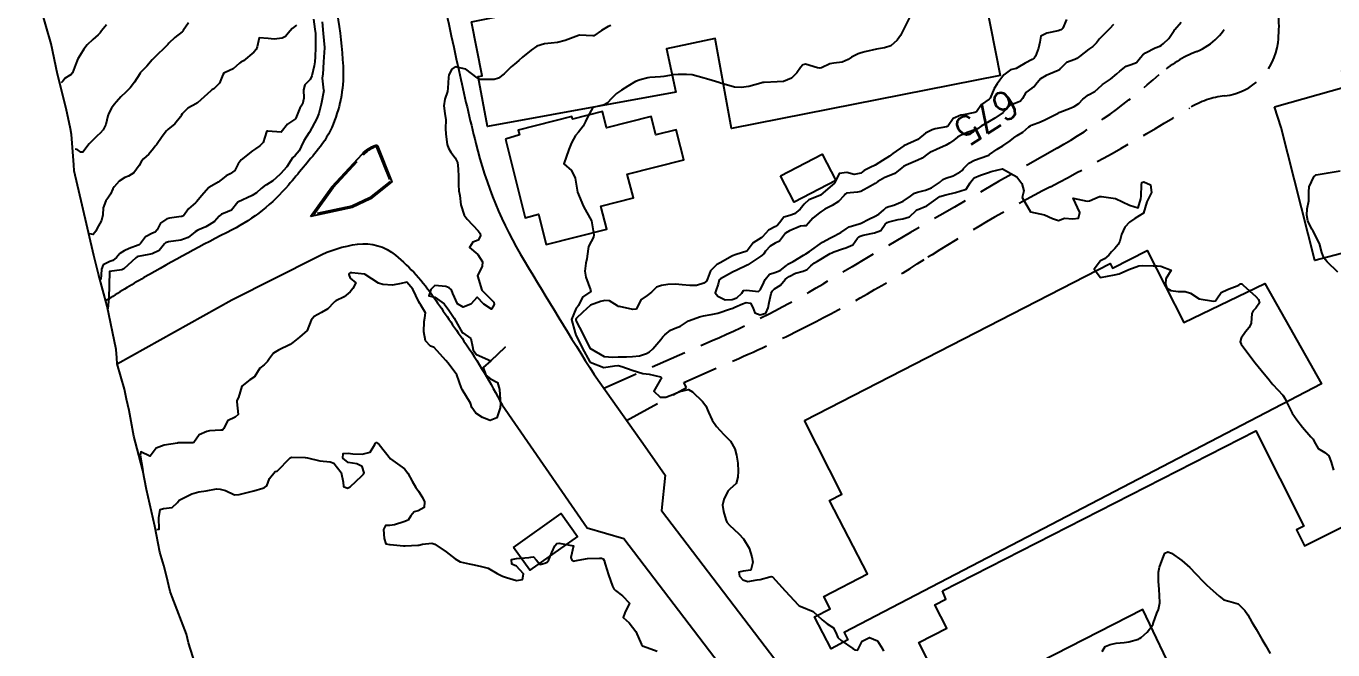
# Model space of a CAD drawing. Header units: metres. Extents: x 298520 to 308411, y 7433745 to 7450750.
# Drawn here: x 300396.5 to 300581.1, y 7444350.9 to 7444439.1 of the extents above; entities that cross this region are included whole.
import ezdxf
from ezdxf.enums import TextEntityAlignment as Align

# ---------------------------------------------------------------- set-up
doc = ezdxf.new("R2010")
doc.units = ezdxf.units.M
doc.header["$LTSCALE"] = 10
doc.linetypes.add('DASHED', pattern=[0.75, 0.5, -0.25])
for name, color, linetype in [('Area', 45, 'Continuous'), ('Canteiro', 45, 'DASHED'), ('Cotas', 45, 'Continuous'), ('Curvas de Nivel 1m', 11, 'Continuous'), ('Curvas de Nivel 5m', 15, 'Continuous'), ('Edificações', 30, 'Continuous'), ('Vias Primárias', 230, 'Continuous'), ('Vias Secundárias', 230, 'DASHED')]:
    doc.layers.add(name, color=color, linetype=linetype)
doc.styles.add('Style-STANDARD', font='STANDARD.shx')

msp = doc.modelspace()

# ---------------------------------------------------------------- linework, layer by layer
at = {"layer": 'Area'}
msp.add_polyline3d([(300422.84, 7444341.06, 683.14), (300419.39, 7444351.93, 686.78), (300419.15, 7444353.12, 684.71), (300417.1, 7444358.39, 685.01), (300416.83, 7444359.15, 686.3), (300416.31, 7444361.37, 678.3), (300415.92, 7444362.82, 682.46), (300415.37, 7444364.72, 688.9), (300414.63, 7444368.4, 686.78), (300413.47, 7444373.56, 685.91), (300412.96, 7444376.25, 686.52), (300412.38, 7444378.42, 686.64), (300411.67, 7444381.14, 684.89), (300411.33, 7444383.17, 678.26), (300411.03, 7444384.73, 678.43), (300410.63, 7444386.33, 682.27), (300410.37, 7444387.74, 684.61), (300409.34, 7444391.36, 684), (300409.29, 7444392.17, 683.47), (300409.19, 7444393.37, 678.64), (300407.9, 7444399.48, 678.62), (300406.67, 7444404, 678.86), (300406.03, 7444406.64, 680.45), (300404.4, 7444413.78, 681.03), (300403.27, 7444418.61, 681.76), (300403.2, 7444419.48, 681.68), (300402.86, 7444423.75, 681.99), (300402.74, 7444424.56, 682.15), (300402.11, 7444427.43, 682.49), (300400.9, 7444432.26, 682.97), (300400.01, 7444436.55, 683.23), (300396.47, 7444448.87, 684.41)], dxfattribs=at)
at = {"layer": 'Canteiro'}
msp.add_lwpolyline([(300437.1, 7444412.45), (300439.84, 7444416.24), (300444.09, 7444420.84, -0.121253), (300445.93, 7444422.05), (300447.91, 7444417.12), (300445.01, 7444414.82), (300442.5, 7444413.63)], format="xyb", close=True, dxfattribs=at)
at = {"layer": 'Curvas de Nivel 1m', "flags": 128}
for points, elevation in [([(300521.36, 7444440.38), (300520.69, 7444439.04), (300520, 7444437.72), (300519.55, 7444437.06), (300518.66, 7444436.3), (300517.74, 7444435.99), (300516.65, 7444435.81), (300514.99, 7444435.45), (300514.65, 7444435.36), (300514.46, 7444435.3), (300514.05, 7444435.13), (300513.12, 7444434.66), (300512.63, 7444434.35), (300511.79, 7444433.98), (300510.62, 7444433.84), (300510.05, 7444433.74), (300508.85, 7444433.19), (300508.61, 7444433.13), (300508.28, 7444433.19), (300506.62, 7444433.67), (300506.23, 7444433.6), (300505.9, 7444433.22), (300505.35, 7444432.48), (300504.6, 7444431.7), (300503.47, 7444431.25), (300502.59, 7444431.19), (300500.76, 7444431.11), (300500.59, 7444431.08), (300500.29, 7444430.99), (300498.59, 7444430.54), (300497.52, 7444430.39), (300496.58, 7444430.44), (300495.09, 7444430.85), (300494.59, 7444431.02), (300494.34, 7444431.1), (300493.4, 7444431.37), (300492.6, 7444431.61), (300492.27, 7444431.71), (300490.6, 7444432.16), (300489.78, 7444432.23), (300488.6, 7444432.23), (300487.88, 7444432.16), (300486.6, 7444431.97), (300486.13, 7444431.92), (300484.6, 7444431.82), (300484.3, 7444431.77), (300483.24, 7444431.49), (300482.59, 7444431.23), (300481.5, 7444430.59), (300480.58, 7444430.01), (300479.91, 7444429.53), (300479.22, 7444428.88), (300478.55, 7444428.18), (300478.16, 7444427.94), (300476.54, 7444427.57), (300475.82, 7444426.28), (300475.5, 7444425.58), (300475.18, 7444424.92), (300474.51, 7444424.09), (300474.12, 7444423.6), (300473.53, 7444422.56), (300473.14, 7444421.61), (300472.45, 7444419.62), (300473.51, 7444418.67), (300474.06, 7444417.6), (300474.4, 7444415.59), (300475.21, 7444413.58), (300476.35, 7444411.57), (300476.68, 7444409.57), (300476.66, 7444409.23), (300476.32, 7444408.61), (300475.95, 7444407.94), (300475.9, 7444407.57), (300475.71, 7444406.16), (300475.56, 7444405.58), (300475.43, 7444404.42), (300475.58, 7444403.58), (300476.24, 7444401.81), (300476.28, 7444401.57), (300476.25, 7444401.56), (300475.07, 7444400.74), (300474.51, 7444399.59), (300474.39, 7444399.41), (300474.21, 7444399.22), (300473.53, 7444397.6), (300474.05, 7444395.7), (300474.1, 7444395.59), (300474.12, 7444395.55), (300474.16, 7444395.46), (300475.02, 7444393.58), (300476.11, 7444391.63), (300476.17, 7444391.57), (300478.11, 7444390.83), (300479.62, 7444391.04), (300480.11, 7444391.12), (300480.66, 7444390.96), (300482.1, 7444390.45), (300483.59, 7444389.99), (300484.1, 7444389.91), (300484.51, 7444389.88), (300486.09, 7444389.5), (300486.16, 7444389.45), (300486.26, 7444389.28), (300486.09, 7444389.14), (300485.16, 7444387.46), (300486.06, 7444386.61), (300486.86, 7444386.65), (300488.07, 7444387.12), (300488.29, 7444387.21), (300488.84, 7444387.42), (300490.08, 7444387.7), (300490.64, 7444387.39), (300492.05, 7444386.03), (300492.53, 7444385.38), (300492.89, 7444384.51), (300493.41, 7444383.37), (300494.01, 7444382.48), (300495.06, 7444381.34), (300495.53, 7444380.88), (300495.98, 7444380.39), (300496.6, 7444379.32), (300496.85, 7444378.43), (300497.04, 7444377.32), (300497.1, 7444376.16), (300497.05, 7444375.32), (300496.79, 7444374.45), (300495.91, 7444373.63), (300495.6, 7444373.33), (300495.07, 7444372.15), (300494.85, 7444371.35), (300495.02, 7444370.49), (300495.35, 7444369.34), (300495.47, 7444368.95), (300495.84, 7444368.53), (300497.16, 7444367.32), (300497.82, 7444366.6), (300498.63, 7444365.3), (300499.01, 7444364.08), (300499.15, 7444363.3), (300498.89, 7444362.18), (300497.77, 7444362.06), (300497.2, 7444361.89), (300497.26, 7444361.32), (300497.76, 7444360.8), (300498.46, 7444360.59), (300499.76, 7444360.79), (300500.17, 7444360.87), (300501.55, 7444361.26), (300501.76, 7444361.3), (300501.93, 7444361.26), (300503.73, 7444359.24), (300505.6, 7444357.22), (300505.71, 7444357.13), (300505.86, 7444357.07), (300507.7, 7444356.33), (300508.96, 7444355.18), (300509.68, 7444354.6), (300510.54, 7444354.02), (300510.96, 7444353.15), (300511.19, 7444352.68), (300511.65, 7444352.22), (300513.29, 7444351.12), (300513.64, 7444350.92), (300513.89, 7444350.86), (300514.11, 7444351.12), (300514.6, 7444352.16), (300515.66, 7444352.64), (300516.75, 7444352.18), (300517.47, 7444351.07), (300517.64, 7444350.71)], 677), ([(300543.49, 7444439.98), (300542.97, 7444438.78), (300542.84, 7444438.62), (300542.68, 7444438.54), (300542.3, 7444438.41), (300540.68, 7444438.09), (300539.85, 7444437.64), (300539.71, 7444436.82), (300539.54, 7444435.93), (300539.12, 7444434.83), (300538.93, 7444434.54), (300538.64, 7444434.33), (300537.64, 7444433.82), (300536.62, 7444433.2), (300536.37, 7444433.1), (300535.59, 7444432.87), (300534.61, 7444432.17), (300534.06, 7444431.42), (300533.66, 7444430.89), (300533.24, 7444430.24), (300532.7, 7444428.9), (300532.65, 7444428.82), (300532.57, 7444428.73), (300531.49, 7444427.98), (300530.74, 7444426.93), (300530.54, 7444426.85), (300528.94, 7444426.55), (300528.54, 7444426.46), (300527.48, 7444426.01), (300526.76, 7444424.97), (300526.62, 7444424.87), (300526.52, 7444424.83), (300524.94, 7444424.57), (300524.51, 7444424.43), (300523.57, 7444423.94), (300522.49, 7444423.02), (300520.48, 7444422.17), (300518.94, 7444421.06), (300518.47, 7444420.71), (300517.48, 7444420.06), (300516.46, 7444419.41), (300515.74, 7444419.1), (300514.9, 7444418.66), (300514.44, 7444418.3), (300513.47, 7444418.1), (300512.44, 7444418.36), (300511.36, 7444418.23), (300510.85, 7444417.16), (300510.68, 7444416.89), (300510.42, 7444416.64), (300508.7, 7444415.19), (300508.4, 7444415.04), (300507.07, 7444414.53), (300506.39, 7444413.91), (300505.85, 7444413.22), (300505.05, 7444412.55), (300504.37, 7444412.31), (300503.52, 7444412.09), (300502.93, 7444411.25), (300502.66, 7444410.95), (300502.35, 7444410.75), (300501.36, 7444410.25), (300500.52, 7444409.28), (300500.42, 7444409.19), (300500.33, 7444409.14), (300499.19, 7444408.43), (300498.36, 7444407.31), (300498.3, 7444407.27), (300496.81, 7444406.81), (300496.3, 7444406.59), (300494.52, 7444405.59), (300494.28, 7444405.48), (300494.2, 7444405.44), (300494.09, 7444405.36), (300493.16, 7444404.49), (300492.77, 7444403.37), (300492.62, 7444403.01), (300492.25, 7444402.75), (300491.21, 7444402.43), (300490.25, 7444402.39), (300489.15, 7444402.52), (300488.25, 7444402.61), (300487.13, 7444402.56), (300486.25, 7444402.42), (300485.54, 7444402.16), (300484.86, 7444401.47), (300484.23, 7444401), (300483.34, 7444400.37), (300482.92, 7444399.49), (300482.65, 7444399.06), (300482.21, 7444399.01), (300480.3, 7444399.43), (300480.21, 7444399.44), (300480.14, 7444399.45), (300480.01, 7444399.52), (300478.9, 7444400.22), (300478.22, 7444400.29), (300477.62, 7444400.16), (300476.21, 7444399.61), (300476.19, 7444399.59), (300476.17, 7444399.57), (300475.15, 7444398.64), (300474.19, 7444397.73), (300474.13, 7444397.59), (300474.19, 7444397.39), (300475.14, 7444395.58), (300476.14, 7444393.57), (300478.13, 7444392.36), (300479.39, 7444392.27), (300480.12, 7444392.32), (300481.31, 7444392.32), (300482.13, 7444392.37), (300483.14, 7444392.48), (300484.13, 7444392.79), (300484.56, 7444393.05), (300485.02, 7444393.47), (300486.16, 7444394.78), (300486.46, 7444395.15), (300486.71, 7444395.44), (300487.53, 7444396.08), (300488.18, 7444396.36), (300488.93, 7444396.67), (300490.06, 7444397.4), (300490.19, 7444397.46), (300491.6, 7444397.98), (300492.2, 7444398.14), (300493.28, 7444398.29), (300494.2, 7444398.5), (300495.99, 7444399.11), (300496.21, 7444399.15), (300496.35, 7444399.19), (300496.6, 7444399.33), (300497.71, 7444399.83), (300498.22, 7444400), (300498.82, 7444399.9), (300499.15, 7444399.3), (300499.46, 7444398.54), (300500.2, 7444398.25), (300501, 7444398.48), (300501.32, 7444399.27), (300501.46, 7444400.03), (300501.73, 7444401.27), (300501.87, 7444401.63), (300502.24, 7444401.96), (300503.05, 7444402.45), (300503.72, 7444403.25), (300504.01, 7444403.5), (300504.27, 7444403.66), (300505.17, 7444404.13), (300506.28, 7444404.45), (300506.83, 7444404.66), (300507.33, 7444405.2), (300507.87, 7444405.61), (300508.29, 7444405.87), (300510.09, 7444406.95), (300510.3, 7444407.04), (300510.4, 7444407.06), (300510.62, 7444407.16), (300511.85, 7444407.6), (300512.31, 7444407.74), (300513.29, 7444408.16), (300513.95, 7444409.12), (300514.15, 7444409.3), (300514.34, 7444409.39), (300514.76, 7444409.53), (300516.34, 7444409.83), (300517.25, 7444410.18), (300517.87, 7444411.07), (300518.12, 7444411.31), (300518.36, 7444411.42), (300519.7, 7444411.72), (300520.36, 7444411.84), (300521.29, 7444412.11), (300522.22, 7444413.02), (300522.38, 7444413.12), (300523.73, 7444413.67), (300524.39, 7444414.16), (300525.56, 7444414.98), (300526.41, 7444415.23), (300527.79, 7444415.57), (300528.41, 7444415.74), (300529.32, 7444416.04), (300529.87, 7444416.94), (300530.09, 7444417.27), (300530.43, 7444417.64), (300531.35, 7444418.01), (300532.44, 7444418.37), (300532.84, 7444418.51), (300534.45, 7444418.88), (300536.44, 7444417.75), (300537.19, 7444416.84), (300537.46, 7444415.79), (300537.2, 7444414.84), (300538.37, 7444412.83), (300540.37, 7444412.41), (300541.48, 7444411.9), (300542.36, 7444411.59), (300543.19, 7444411.94), (300544.36, 7444411.81), (300545.19, 7444411.92), (300545.35, 7444412.75), (300544.4, 7444414.76), (300546.4, 7444414.34), (300546.75, 7444414.37), (300547.47, 7444414.72), (300548.13, 7444414.99), (300548.41, 7444415.01), (300550.4, 7444414.69), (300552.39, 7444413.76), (300553.63, 7444413.4), (300553.98, 7444414.64), (300554.03, 7444415.03), (300554.09, 7444416.64), (300554.12, 7444416.95), (300554.43, 7444417.04), (300555.33, 7444416.63), (300555.47, 7444415.57), (300555.01, 7444414.63), (300554.82, 7444414.22), (300554.37, 7444412.64), (300553.15, 7444411.87), (300552.36, 7444411.37), (300551.73, 7444410.67), (300551.26, 7444409.6), (300551.03, 7444408.68), (300550.79, 7444408.22), (300550.32, 7444407.66), (300549.82, 7444407.18), (300549.44, 7444406.7), (300548.83, 7444406.17), (300548.29, 7444405.9), (300547.4, 7444404.72), (300548.27, 7444403.56), (300549.26, 7444403.71), (300550.27, 7444403.94), (300550.9, 7444404.05), (300552.28, 7444404.66), (300553.72, 7444405.21), (300554.29, 7444405.25), (300555.71, 7444405.21), (300556.29, 7444405.21), (300556.83, 7444405.15), (300558.28, 7444404.59), (300557.51, 7444403.36), (300557.48, 7444402.6), (300557.68, 7444402.04), (300558.24, 7444401.7), (300559.27, 7444401.56), (300560.24, 7444401.54), (300561.01, 7444401.33), (300562.23, 7444400.54), (300564.23, 7444400.19), (300564.52, 7444400.22), (300564.71, 7444400.52), (300565.34, 7444401.41), (300566.25, 7444401.83), (300567.82, 7444402.48), (300568.09, 7444402.63), (300568.26, 7444402.63), (300568.45, 7444402.47), (300570.24, 7444400.86), (300570.61, 7444400.45), (300570.73, 7444399.95), (300570.22, 7444399.19), (300569.86, 7444398.81), (300569.69, 7444398.46), (300569.57, 7444397.08), (300569.3, 7444396.46), (300568.78, 7444395.86), (300568.17, 7444394.95), (300568.04, 7444394.47), (300568.16, 7444394.14), (300569.39, 7444392.46), (300570.12, 7444391.48), (300570.97, 7444390.44), (300572.1, 7444389.08), (300572.39, 7444388.72), (300572.66, 7444388.42), (300574.07, 7444386.89), (300574.39, 7444386.4), (300574.68, 7444385.77), (300575.39, 7444384.39), (300576.03, 7444383.42), (300576.82, 7444382.37), (300578, 7444381.02), (300578.33, 7444380.69), (300578.49, 7444380.35), (300579.03, 7444379.39), (300579.98, 7444378.81), (300580.56, 7444378.32), (300580.86, 7444377.43), (300581.21, 7444376.32)], 676), ([(300407.83, 7444439.24), (300407.14, 7444438.4), (300406.94, 7444438.13), (300406.66, 7444437.84), (300405.88, 7444437.18), (300405.08, 7444436.42), (300404.64, 7444435.83), (300404.1, 7444434.97), (300403.78, 7444434.44), (300403.46, 7444433.6), (300403.04, 7444432.45), (300402.82, 7444432.22), (300402.6, 7444432.11), (300401.96, 7444431.72), (300401.64, 7444431.3), (300401.43, 7444431.04)], 683), ([(300419.41, 7444439.53), (300418.67, 7444438.44), (300418.6, 7444438.34), (300418.51, 7444438.26), (300417.49, 7444437.44), (300416.65, 7444436.64), (300416.47, 7444436.46), (300416.29, 7444436.29), (300414.63, 7444434.67), (300414.45, 7444434.49), (300414.28, 7444434.31), (300413.5, 7444433.43), (300412.6, 7444432.45), (300412.52, 7444432.33), (300411.78, 7444431.14), (300411.15, 7444430.35), (300410.57, 7444429.75), (300409.87, 7444429.06), (300409.24, 7444428.37), (300408.91, 7444428.01), (300408.54, 7444427.48), (300408.15, 7444426.76), (300408.01, 7444426.39), (300407.74, 7444425.16), (300407.33, 7444424.39), (300406.93, 7444423.96), (300406.49, 7444423.55), (300405.36, 7444422.42), (300404.47, 7444421.26), (300404.19, 7444421.24), (300403.67, 7444421.62), (300403.41, 7444421.69)], 682), ([(300434.68, 7444439.22), (300434.05, 7444438.71), (300433.5, 7444438.08), (300433.14, 7444437.61), (300432.66, 7444437.36), (300431.53, 7444437.24), (300430.66, 7444437.3), (300429.39, 7444437.4), (300429.12, 7444436.14), (300428.99, 7444435.78), (300428.64, 7444435.38), (300427.17, 7444434.16), (300426.82, 7444433.97), (300426.62, 7444433.82), (300425.73, 7444433.05), (300424.6, 7444432.53), (300424.38, 7444432.4), (300424.26, 7444432.19), (300423.78, 7444431), (300423.01, 7444430.21), (300422.73, 7444430.05), (300422.57, 7444429.93), (300420.66, 7444428.24), (300420.6, 7444428.19), (300420.55, 7444428.15), (300419.33, 7444427.46), (300418.53, 7444426.69), (300418.37, 7444426.42), (300418.28, 7444426.26), (300417.5, 7444425.28), (300416.5, 7444424.48), (300416.28, 7444424.28), (300415.67, 7444423.47), (300414.87, 7444422.3), (300414.71, 7444422.08), (300414.47, 7444421.77), (300413.82, 7444420.96), (300413.07, 7444420.32), (300412.78, 7444420), (300412.44, 7444419.38), (300411.67, 7444418.34), (300410.91, 7444417.87), (300410.42, 7444417.67), (300409.62, 7444417.17), (300408.92, 7444416.37), (300408.73, 7444416.05), (300408.39, 7444415.32), (300408.03, 7444414.74), (300407.74, 7444414.39), (300407.37, 7444413.4), (300407.32, 7444412.39), (300407.13, 7444411.61), (300406.47, 7444410.4), (300406.33, 7444410.11), (300405.93, 7444409.6), (300405.49, 7444409.73)], 681), ([(300438.32, 7444439.66), (300438.42, 7444438.02), (300438.62, 7444436.04), (300438.62, 7444436.02), (300438.62, 7444436), (300438.48, 7444434.02), (300438.38, 7444432.23), (300438.35, 7444432.02), (300438.28, 7444431.72), (300438.51, 7444430.02), (300438.52, 7444429.96), (300438.18, 7444428.03), (300437.83, 7444426.73), (300437.54, 7444426.03), (300436.5, 7444424.09), (300436.49, 7444424.07), (300436.47, 7444424.05), (300435.7, 7444422.85), (300435.34, 7444422.06), (300435.07, 7444421.46), (300434.46, 7444420.78), (300434.1, 7444420.43), (300433.88, 7444420.08), (300433.32, 7444419.2), (300432.43, 7444418.2), (300432.33, 7444418.09), (300431.33, 7444417.19), (300430.41, 7444416.64), (300430.08, 7444416.45), (300429.68, 7444416.13), (300429.01, 7444415.52), (300428.39, 7444415.11), (300426.38, 7444414.17), (300425.49, 7444413.06), (300424.37, 7444412.57), (300424.08, 7444412.48), (300423.75, 7444412.2), (300423.09, 7444411.46), (300422.34, 7444410.96), (300421.85, 7444410.71), (300420.74, 7444410.23), (300420.33, 7444409.98), (300419.37, 7444409.2), (300418.32, 7444408.82), (300416.6, 7444408.57), (300416.32, 7444408.5), (300416.18, 7444408.43), (300416.04, 7444408.29), (300415.26, 7444407.34), (300414.29, 7444406.9), (300413.82, 7444406.78), (300412.29, 7444406.51), (300412.15, 7444406.46), (300411.98, 7444406.33), (300410.27, 7444404.77), (300409.99, 7444404.64), (300408.26, 7444404.41), (300408.19, 7444402.48), (300408.13, 7444400.63), (300408.01, 7444399.13)], 679), ([(300479.08, 7444439.14), (300478.69, 7444439.02), (300477.76, 7444438.47), (300476.67, 7444437.71), (300476.55, 7444437.68), (300474.67, 7444437.78), (300474.51, 7444437.75), (300474.14, 7444437.6), (300472.66, 7444437.02), (300471.55, 7444436.74), (300470.65, 7444436.64), (300469.73, 7444436.57), (300468.65, 7444436.24), (300467.81, 7444435.67), (300466.63, 7444434.69), (300466.09, 7444434.23), (300465.46, 7444433.7), (300465.01, 7444433.31), (300464.61, 7444432.92), (300464, 7444432.32), (300463.21, 7444431.73), (300462.59, 7444431.53), (300460.84, 7444431.5), (300460.59, 7444431.52), (300460.19, 7444431.76), (300458.61, 7444432.98), (300457.11, 7444433.31), (300456.61, 7444432.97), (300456.22, 7444432.2), (300456.14, 7444431.81), (300456.08, 7444430.32), (300455.99, 7444429.82), (300455.62, 7444428.76), (300455.49, 7444427.82), (300455.65, 7444426.7), (300455.78, 7444425.82), (300455.73, 7444424.59), (300455.76, 7444423.82), (300455.98, 7444422.32), (300456.13, 7444421.81), (300456.47, 7444421.25), (300457.11, 7444420.45), (300457.4, 7444419.8), (300457.53, 7444418.88), (300457.57, 7444417.79), (300457.57, 7444416.64), (300457.63, 7444415.79), (300457.73, 7444415.13), (300457.89, 7444413.79), (300458.36, 7444412.34), (300458.77, 7444411.78), (300460.34, 7444410.15), (300460.61, 7444409.76), (300460.65, 7444409.43), (300460.32, 7444408.83), (300459.57, 7444408.52), (300459.14, 7444407.77), (300460.3, 7444406.81), (300460.94, 7444405.75), (300460.91, 7444405.12), (300460.26, 7444403.76), (300460.84, 7444401.75), (300462.22, 7444400.38), (300462.54, 7444400.06), (300462.61, 7444399.73), (300462.21, 7444399.07), (300461.15, 7444399.75), (300460.22, 7444400.76), (300459.32, 7444399.77), (300458.21, 7444399.34), (300457.43, 7444399.8), (300456.76, 7444401.27), (300456.57, 7444401.81), (300456.24, 7444402.08), (300455.77, 7444402.29), (300454.24, 7444402.4), (300453.64, 7444401.84), (300453.35, 7444400.97), (300454.22, 7444400.74), (300455.56, 7444399.82), (300456.2, 7444398.94), (300456.94, 7444397.8), (300457.88, 7444396.08), (300458.07, 7444395.79), (300458.16, 7444395.71), (300459.31, 7444394.93), (300459.55, 7444393.77), (300459.66, 7444393.29), (300460.13, 7444392.65), (300462.12, 7444391.74), (300464.14, 7444393.71), (300462.12, 7444391.74), (300461.03, 7444390.83), (300461.44, 7444389.75), (300462.09, 7444389.23), (300463.08, 7444388.72), (300463.38, 7444387.72), (300463.47, 7444386.3), (300463.48, 7444385.72), (300463.44, 7444385.12), (300462.98, 7444383.73), (300462.02, 7444383.35), (300460.96, 7444383.75), (300460.03, 7444384.35), (300459.44, 7444385.17), (300459.26, 7444385.77), (300458.07, 7444387.71), (300458.02, 7444387.79), (300457.97, 7444387.9), (300457.32, 7444389.8), (300456.12, 7444391.43), (300455.77, 7444391.81), (300454.14, 7444393.63), (300454.02, 7444393.71), (300453.59, 7444393.84), (300452.89, 7444394.59), (300452.66, 7444395.85), (300452.71, 7444397.33), (300452.82, 7444397.85), (300452.91, 7444398.56), (300452.21, 7444399.72), (300452.11, 7444399.86), (300451.98, 7444400.1), (300451.13, 7444401.87), (300450.25, 7444402.9), (300449.47, 7444402.67), (300448.25, 7444402.46), (300446.88, 7444402.55), (300446.25, 7444402.74), (300444.36, 7444403.95), (300444.26, 7444404), (300442.47, 7444404.18), (300442.26, 7444404.19), (300442.12, 7444404.12), (300442.08, 7444403.98), (300442.26, 7444403.43), (300443.07, 7444402.79), (300442.61, 7444401.97), (300442.45, 7444401.77), (300442.24, 7444401.52), (300441.39, 7444400.82), (300440.22, 7444400.23), (300440.08, 7444400.14), (300439.97, 7444400), (300439.12, 7444399.1), (300438.2, 7444398.6), (300437.19, 7444398.04), (300436.74, 7444397.49), (300436.16, 7444396.05), (300435.09, 7444395.13), (300434.15, 7444394.34), (300433.76, 7444394.08), (300432.13, 7444393.27), (300431.4, 7444392.84), (300430.84, 7444392.11), (300430.58, 7444391.65), (300430.11, 7444391.22), (300429.51, 7444390.72), (300429.1, 7444390.13), (300428.73, 7444389.49), (300428.08, 7444389.08), (300426.96, 7444388.16), (300426.48, 7444386.58), (300426.26, 7444386.17), (300426.25, 7444385.97), (300426.45, 7444384.16), (300426.02, 7444383.8), (300424.9, 7444383.29), (300424.38, 7444382.19), (300424.21, 7444381.98), (300424, 7444381.95), (300422.36, 7444381.86), (300422, 7444381.78), (300420.91, 7444381.31), (300420.18, 7444380.24), (300420.04, 7444380.17), (300419.97, 7444380.17), (300418.05, 7444380.18), (300417.97, 7444380.17), (300417.85, 7444380.14), (300415.97, 7444379.83), (300414.86, 7444379.4), (300414.01, 7444378.31), (300413.98, 7444378.28), (300413.95, 7444378.28), (300412.67, 7444378.9), (300412.59, 7444378.42), (300412.94, 7444376.26)], 678), ([(300581.82, 7444404.31), (300580.3, 7444405.74), (300579.85, 7444406.33), (300579.57, 7444407.08), (300579.25, 7444408.34), (300578.35, 7444410.08), (300578.24, 7444410.24), (300578.17, 7444410.35), (300577.57, 7444411.56), (300577.43, 7444412.36), (300577.5, 7444413.25), (300577.71, 7444414.36), (300577.73, 7444415.67), (300577.75, 7444416.36), (300578.44, 7444417.79), (300578.75, 7444418.04), (300580.44, 7444418.33), (300582.16, 7444418.6)], 676), ([(300414.92, 7444367.94), (300415.28, 7444367.96), (300415.22, 7444369.56), (300415.42, 7444370.74), (300415.86, 7444370.9), (300417.09, 7444371.05), (300417.87, 7444371.73), (300418.08, 7444372.05), (300418.47, 7444372.25), (300419.41, 7444372.72), (300419.89, 7444372.98), (300420.88, 7444373.24), (300421.89, 7444373.41), (300423.35, 7444373.65), (300423.9, 7444373.63), (300424.66, 7444373.42), (300425.89, 7444372.82), (300426.58, 7444372.85), (300427.89, 7444373.19), (300428.64, 7444373.39), (300429.9, 7444373.78), (300430.15, 7444373.86), (300430.48, 7444374.11), (300430.88, 7444375.15), (300431.64, 7444376.1), (300431.88, 7444376.15), (300431.93, 7444376.17), (300433.77, 7444378.07), (300433.95, 7444378.13), (300435.91, 7444378.09), (300435.95, 7444378.09), (300436.23, 7444378.05), (300437.95, 7444377.63), (300439.44, 7444377.5), (300439.95, 7444377.3), (300440.98, 7444375.99), (300441.28, 7444374.62), (300441.3, 7444373.99), (300441.9, 7444373.78), (300442.26, 7444373.97), (300443.92, 7444375.52), (300444.14, 7444375.73), (300444.25, 7444375.95), (300443.94, 7444376.83), (300443.2, 7444377.22), (300441.95, 7444377.41), (300441.22, 7444377.99), (300441.27, 7444378.67), (300441.96, 7444378.71), (300442.63, 7444378.64), (300443.96, 7444378.57), (300445.06, 7444378.84), (300445.72, 7444379.93), (300445.81, 7444380.1), (300445.98, 7444380.23), (300446.37, 7444379.93), (300447.95, 7444377.91), (300449.93, 7444376.5), (300450.41, 7444375.88), (300451.01, 7444374.77), (300451.53, 7444373.86), (300451.9, 7444373.33), (300452.49, 7444372.45), (300452.74, 7444371.85), (300452.69, 7444371.02), (300451.86, 7444370.57), (300451.29, 7444370.44), (300450.85, 7444369.87), (300450.46, 7444369.26), (300449.84, 7444368.99), (300448.53, 7444368.59), (300447.84, 7444368.5), (300447.27, 7444368.48), (300446.97, 7444367.92), (300447.07, 7444366.67), (300447.29, 7444365.92), (300447.81, 7444365.82), (300447.91, 7444365.81), (300449.81, 7444365.64), (300450.05, 7444365.63), (300451.81, 7444365.72), (300451.94, 7444365.73), (300452.49, 7444365.85), (300453.81, 7444366), (300454.2, 7444365.83), (300455.8, 7444364.75), (300457.08, 7444363.8), (300457.78, 7444363.38), (300459.07, 7444363.07), (300459.77, 7444362.91), (300460.81, 7444362.71), (300461.77, 7444362.44), (300463.04, 7444361.73), (300463.76, 7444361.35), (300464.35, 7444361.12), (300465.75, 7444360.71), (300466.59, 7444360.84), (300466.74, 7444361.68), (300465.77, 7444362.73), (300465.09, 7444363.02), (300465.03, 7444363.7), (300465.78, 7444363.84), (300467.5, 7444363.96), (300467.79, 7444364.02), (300468.17, 7444364.05), (300468.52, 7444363.66), (300469.11, 7444362.98), (300469.78, 7444363.15), (300470.09, 7444363.33), (300470.33, 7444363.63), (300470.74, 7444364.68), (300471.18, 7444365.63), (300471.48, 7444365.95), (300471.81, 7444366.01), (300473.8, 7444365.6), (300473.43, 7444363.96), (300473.56, 7444363.6), (300473.78, 7444363.43), (300474.47, 7444363.59), (300475.79, 7444363.82), (300477.47, 7444363.87), (300477.79, 7444363.87), (300478.03, 7444363.79), (300478.15, 7444363.55), (300478.29, 7444363.03), (300478.75, 7444361.54), (300479.33, 7444359.94), (300479.53, 7444359.53), (300479.73, 7444359.31), (300480.75, 7444358.54), (300481.71, 7444357.5), (300481.06, 7444356.14), (300480.82, 7444355.51), (300481.26, 7444355.09), (300481.68, 7444354.75), (300482.62, 7444353.49), (300483.43, 7444351.69), (300483.58, 7444351.48), (300483.64, 7444351.44), (300483.7, 7444351.42), (300485.63, 7444350.75)], 678), ([(300548.52, 7444350.7), (300548.96, 7444351.38), (300549.65, 7444351.68), (300550.48, 7444351.85), (300551.65, 7444351.95), (300552.29, 7444352.03), (300553.66, 7444352.45), (300553.8, 7444352.5), (300554.04, 7444352.64), (300554.87, 7444353.43), (300555.68, 7444354.46), (300555.74, 7444354.56), (300555.75, 7444354.62), (300556.23, 7444356.09), (300556.48, 7444356.61), (300556.66, 7444357.54), (300556.61, 7444358.61), (300556.56, 7444359.43), (300556.5, 7444360.61), (300556.47, 7444361.91), (300556.61, 7444362.61), (300557.09, 7444363.89), (300557.38, 7444364.6), (300557.8, 7444364.79), (300558.31, 7444364.58), (300559.79, 7444363.54), (300560.89, 7444362.56), (300561.77, 7444361.66), (300562.86, 7444360.53), (300563.3, 7444360.08), (300563.74, 7444359.66), (300565.07, 7444358.51), (300565.73, 7444358), (300566.42, 7444357.79), (300567.72, 7444357.42), (300568.7, 7444356.47), (300569.1, 7444355.86), (300569.69, 7444354.85), (300569.92, 7444354.45), (300570.28, 7444353.84), (300571.1, 7444352.44), (300571.65, 7444351.5), (300572.27, 7444350.42)], 677)]:
    msp.add_lwpolyline(points, dxfattribs=dict(at, elevation=elevation))
at = {"layer": 'Curvas de Nivel 5m', "flags": 128}
for points, elevation in [([(300437.07, 7444440.04), (300437.27, 7444438.64), (300437.34, 7444438.04), (300437.38, 7444437.32), (300437.38, 7444436.04), (300437.3, 7444434.71), (300437.26, 7444434.04), (300437.19, 7444433.46), (300436.84, 7444432.05), (300436.59, 7444431.54), (300435.87, 7444430.76), (300435.65, 7444430.06), (300435.73, 7444428.89), (300435.52, 7444428.06), (300435.16, 7444427.45), (300434.6, 7444426.07), (300434.57, 7444426.02), (300434.52, 7444425.96), (300433.4, 7444425.2), (300432.5, 7444424.09), (300430.61, 7444424.23), (300430.5, 7444424.2), (300430.45, 7444424.17), (300430.42, 7444424.12), (300429.96, 7444422.64), (300429.51, 7444422.13), (300428.87, 7444421.74), (300428.47, 7444421.46), (300426.84, 7444420.16), (300426.45, 7444419.61), (300425.96, 7444418.65), (300425.31, 7444418.18), (300424.71, 7444417.9), (300424.43, 7444417.69), (300423.61, 7444417), (300422.4, 7444416.33), (300422.33, 7444416.28), (300422.25, 7444416.21), (300421.31, 7444415.15), (300420.52, 7444414.24), (300420.38, 7444414.11), (300419.39, 7444413.24), (300418.69, 7444412.26), (300418.46, 7444412.16), (300418.36, 7444412.14), (300416.71, 7444411.93), (300416.36, 7444411.85), (300415.44, 7444411.2), (300415, 7444410.3), (300414.68, 7444409.96), (300414.33, 7444409.79), (300413.34, 7444409.3), (300412.62, 7444408.33), (300412.46, 7444408.18), (300412.31, 7444408.12), (300411.01, 7444407.65), (300410.3, 7444407.3), (300409.72, 7444406.93), (300409.25, 7444406.37), (300408.72, 7444405.94), (300408.28, 7444405.79), (300407.33, 7444405.34), (300407.11, 7444404.72), (300407.08, 7444403.91), (300407.03, 7444403.26)], 680), ([(300550.11, 7444439.28), (300549.56, 7444438.7), (300549.14, 7444438.25), (300548.67, 7444437.78), (300548.13, 7444437.25), (300547.71, 7444436.72), (300547.18, 7444436.21), (300546.65, 7444435.8), (300545.3, 7444434.75), (300544.92, 7444434.48), (300544.64, 7444434.36), (300543.47, 7444433.93), (300542.62, 7444433.08), (300542.49, 7444432.91), (300542.3, 7444432.78), (300540.61, 7444432.07), (300539.8, 7444431.62), (300539.16, 7444430.82), (300538.9, 7444430.51), (300538.59, 7444430.3), (300537.74, 7444429.68), (300537.26, 7444428.84), (300536.97, 7444428.44), (300536.56, 7444428.29), (300535.53, 7444427.9), (300534.54, 7444426.92), (300534.53, 7444426.9), (300534.51, 7444426.88), (300533.36, 7444426.07), (300532.53, 7444425.58), (300531.42, 7444424.92), (300530.88, 7444424.56), (300530.52, 7444424.41), (300529.43, 7444424.02), (300528.5, 7444423.59), (300528.09, 7444423.36), (300527.54, 7444422.96), (300526.94, 7444422.52), (300526.49, 7444422.26), (300525.11, 7444421.62), (300524.48, 7444421.37), (300524.22, 7444421.25), (300523.9, 7444421.01), (300523.07, 7444420.41), (300522.46, 7444420.1), (300520.82, 7444419.4), (300520.45, 7444419.22), (300520.22, 7444419.04), (300519.24, 7444418.26), (300518.44, 7444417.91), (300517.83, 7444417.68), (300516.84, 7444417.09), (300516.59, 7444416.92), (300516.42, 7444416.82), (300515.76, 7444416.45), (300514.41, 7444415.71), (300513.94, 7444415.59), (300512.41, 7444415.45), (300512.21, 7444415.34), (300512.05, 7444415.14), (300511.28, 7444414.27), (300510.39, 7444413.73), (300509.33, 7444413.18), (300508.75, 7444412.81), (300508.37, 7444412.53), (300507.63, 7444411.93), (300507.01, 7444411.2), (300506.7, 7444410.86), (300506.35, 7444410.84), (300505.91, 7444410.78), (300504.34, 7444410.14), (300503.79, 7444409.79), (300503.36, 7444409.25), (300502.92, 7444408.66), (300502.32, 7444408.37), (300501.59, 7444407.99), (300500.93, 7444407.27), (300500.69, 7444406.89), (300500.3, 7444406.55), (300498.43, 7444405.31), (300498.28, 7444405.23), (300496.98, 7444404.62), (300496.27, 7444404.28), (300494.58, 7444403.36), (300494.42, 7444403.19), (300494.25, 7444402.58), (300493.93, 7444401.67), (300493.84, 7444401.36), (300494.23, 7444400.9), (300495.26, 7444400.38), (300496.22, 7444400.42), (300496.88, 7444400.67), (300497.61, 7444401.32), (300497.86, 7444401.69), (300498.24, 7444401.73), (300499.94, 7444401.58), (300500.24, 7444401.83), (300500.69, 7444402.84), (300500.89, 7444403.27), (300501.51, 7444404.03), (300502.27, 7444404.25), (300503, 7444404.53), (300503.92, 7444405.24), (300504.11, 7444405.42), (300504.29, 7444405.51), (300504.85, 7444405.79), (300506.3, 7444406.68), (300506.63, 7444406.88), (300507.16, 7444407.2), (300507.83, 7444407.67), (300508.32, 7444408.06), (300508.98, 7444408.53), (300510.14, 7444409.16), (300510.33, 7444409.25), (300511.58, 7444409.91), (300512.35, 7444410.44), (300512.79, 7444410.69), (300514.16, 7444411.12), (300514.31, 7444411.17), (300514.35, 7444411.19), (300515.62, 7444411.84), (300516.37, 7444412.15), (300516.98, 7444412.47), (300517.65, 7444413.08), (300518.02, 7444413.44), (300518.39, 7444413.58), (300519.09, 7444413.76), (300520.4, 7444414.31), (300521.43, 7444415.03), (300521.98, 7444415.45), (300522.41, 7444415.58), (300523.55, 7444415.87), (300524.42, 7444416.23), (300525.55, 7444416.98), (300526.02, 7444417.39), (300526.43, 7444417.56), (300527.46, 7444417.93), (300528.45, 7444418.46), (300528.72, 7444418.67), (300528.94, 7444418.95), (300529.69, 7444419.7), (300530.46, 7444420.13), (300532.37, 7444420.8), (300532.47, 7444420.82), (300532.53, 7444420.84), (300532.62, 7444420.9), (300533.7, 7444421.67), (300534.49, 7444422.15), (300535.52, 7444422.86), (300536.05, 7444423.3), (300536.5, 7444423.6), (300537.29, 7444424.07), (300538.17, 7444424.83), (300538.38, 7444424.98), (300538.53, 7444425.05), (300539.8, 7444425.55), (300540.53, 7444425.88), (300542.29, 7444426.78), (300542.45, 7444426.87), (300542.55, 7444426.92), (300543.9, 7444427.42), (300544.56, 7444427.7), (300545.2, 7444428.11), (300545.77, 7444428.74), (300546.58, 7444429.35), (300547.49, 7444429.82), (300548.48, 7444430.71), (300548.53, 7444430.77), (300548.59, 7444430.81), (300549.71, 7444431.59), (300550.61, 7444432.33), (300551, 7444432.68), (300551.91, 7444433.39), (300552.63, 7444433.64), (300553.36, 7444433.92), (300553.95, 7444434.65), (300554.26, 7444435.03), (300554.65, 7444435.29), (300556.03, 7444435.99), (300556.66, 7444436.23), (300556.9, 7444436.36), (300557.2, 7444436.6), (300557.95, 7444437.32), (300558.68, 7444438.45), (300558.73, 7444438.54), (300558.77, 7444438.59), (300559.67, 7444439.61)], 675)]:
    msp.add_lwpolyline(points, dxfattribs=dict(at, elevation=elevation))
at = {"layer": 'Edificações'}
for points in [[(300459.4, 7444439.65), (300484.59, 7444444.78), (300484.78, 7444443.85), (300514.67, 7444449.89), (300515.57, 7444450.79), (300529.96, 7444453.13), (300534.09, 7444432.1), (300496.15, 7444424.62), (300493.85, 7444437.34), (300486.94, 7444435.84), (300488.27, 7444429.73), (300461.65, 7444424.89), (300460.36, 7444431.96), (300460.9, 7444432.06)], [(300572.88, 7444427.66), (300583.04, 7444430.53), (300582.4, 7444432.79), (300592.13, 7444435.54), (300592.8, 7444433.19), (300595.55, 7444433.97), (300598.93, 7444421.97), (300596.42, 7444421.26), (300600.32, 7444406.52), (300602.16, 7444407), (300605.55, 7444394.78), (300603.54, 7444394.23), (300605.29, 7444387.9), (300603.98, 7444387.54), (300605.06, 7444383.66), (300597.19, 7444381.48), (300596.25, 7444384.88), (300589.74, 7444383.07), (300583.25, 7444407.19), (300578.55, 7444405.92), (300573.8, 7444424.72)], [(300464.2, 7444423.09), (300466.97, 7444411.99), (300468.88, 7444412.47), (300469.95, 7444408.19), (300478.53, 7444410.35), (300477.7, 7444413.64), (300482.27, 7444414.79), (300481.42, 7444418.15), (300489.41, 7444420.15), (300488.95, 7444421.99), (300488.34, 7444424.42), (300485.43, 7444423.69), (300484.78, 7444426.29), (300478.5, 7444424.71), (300477.93, 7444426.98), (300473.69, 7444425.9), (300473.59, 7444426.31), (300466.01, 7444424.35), (300466.17, 7444423.7)], [(300503.07, 7444417.89), (300508.97, 7444420.97), (300510.9, 7444417.27), (300505, 7444414.19)], [(300506.47, 7444383.33), (300549.67, 7444405.5), (300550, 7444404.85), (300554.87, 7444407.35), (300560.04, 7444397.19), (300571.52, 7444402.69), (300579.5, 7444388.5), (300512.06, 7444353.36), (300512.6, 7444352.31), (300510.23, 7444351.08), (300507.88, 7444355.58), (300510.09, 7444356.73), (300509.2, 7444358.45), (300515.37, 7444361.67), (300509.98, 7444372.02), (300511.75, 7444372.94)], [(300525.94, 7444359.24), (300570.25, 7444381.85), (300577, 7444368.42), (300575.96, 7444367.9), (300577.1, 7444365.64), (300586.14, 7444370.15), (300594.17, 7444352.77), (300569.33, 7444340.93), (300565.3, 7444349.4), (300559.11, 7444346.45), (300554.26, 7444356.63), (300527.27, 7444342.84), (300522.61, 7444351.95), (300526.58, 7444353.98), (300524.89, 7444357.28), (300526.42, 7444358.06)], [(300465.33, 7444365.39), (300472.06, 7444370.18), (300474.36, 7444366.94), (300467.63, 7444362.16)]]:
    msp.add_lwpolyline(points, close=True, dxfattribs=at)
at = {"layer": 'Vias Primárias'}
for points in [[(300438.26, 7444581.18, 0.005453), (300441.35, 7444547.21, -0.005063), (300442.87, 7444530.59, 0.009353), (300445.8, 7444501.49, 0.016264), (300452.3, 7444458.87, 0.008328), (300457.59, 7444432.84, 0.006151), (300460.01, 7444422.47, 0.074636), (300466.83, 7444405.93, 0.005943), (300476.73, 7444389.83), (300483.38, 7444380.44), (300484.91, 7444378.26), (300486.78, 7444375.61), (300486.23, 7444370.61), (300508.13, 7444341.88)], [(300425.59, 7444577.04), (300426.26, 7444566.7), (300428.46, 7444543.75), (300430.84, 7444520.85), (300435.27, 7444481.88), (300436.38, 7444473.85, -0.028759), (300436.68, 7444470.05, 0.013456), (300437.04, 7444462.83, 0.01644), (300437.87, 7444455.26, 0.01978), (300439.15, 7444448.27), (300440.43, 7444440.84, -0.029659), (300441.25, 7444433.43, -0.110411), (300439.86, 7444425.23, -0.073962), (300437.74, 7444421.66, -0.005099), (300433.52, 7444416.59, -0.098586), (300425.56, 7444410.28, 0.011783), (300413.11, 7444403.52, 0.013983), (300407.7, 7444400.22)]]:
    msp.add_lwpolyline(points, format="xyb", dxfattribs=at)
msp.add_lwpolyline([(300436.63, 7444412.14), (300439.68, 7444416.37), (300443.95, 7444420.98, -0.121685), (300445.87, 7444422.25, -0.409964), (300446.11, 7444422.13), (300448.15, 7444417.05), (300445.12, 7444414.65), (300442.56, 7444413.44)], format="xyb", close=True, dxfattribs=at)
at = {"layer": 'Vias Primárias', "elevation": 684}
msp.add_lwpolyline([(300409.34, 7444391.36), (300425.53, 7444400.38), (300437.58, 7444406.48, -0.08439), (300443.31, 7444408.25, -0.210052), (300448.67, 7444406.7, -0.068424), (300454.09, 7444400.73, 0.000398), (300458.33, 7444394.56, -0.032225), (300463.72, 7444385.53), (300475.75, 7444368.17), (300480.94, 7444366.67), (300502.9, 7444337.85), (300516, 7444321.03, 0.015496), (300528.12, 7444306.42, 0.009562), (300540.5, 7444292.93, 0.012028), (300550.69, 7444282.74, 0.024299), (300572.89, 7444263.57, 0.00597), (300598.02, 7444244.4, 0.006171), (300620.52, 7444228.08, -0.009332), (300651.08, 7444205.61, -0.009332)], format="xyb", dxfattribs=at)
at = {"layer": 'Vias Secundárias'}
for points in [[(300478.08, 7444387.92), (300493.42, 7444394.62, 0.030721), (300509.06, 7444402.62, -0.004113), (300542.15, 7444421.84, 0.052539), (300556.58, 7444432.21, -0.087539), (300561.91, 7444435.5, 0.44666), (300566.17, 7444447.11, -0.05384), (300562.23, 7444456.97, 0.046117), (300558.77, 7444466.01, -0.0425), (300555.88, 7444473.4, 0.019882), (300552.88, 7444482.25, -0.019984), (300546.4, 7444501.34, 0.011983), (300540.9, 7444518.46, -0.037998), (300538.14, 7444528.87, -0.00347), (300535.11, 7444545.94, -0.001549), (300533.83, 7444553.57, -0.106093), (300534.1, 7444559.13, 0.10808)], [(300481.32, 7444383.35), (300489.79, 7444387.99), (300489.4, 7444388.71), (300496.52, 7444391.82, 0.014522), (300507.07, 7444396.79, 0.023809), (300523.39, 7444406.08, -0.020759), (300541.21, 7444416.37, 0.016534), (300560.92, 7444427.52, -0.108841), (300565.82, 7444429.21, 0.348315), (300573.37, 7444436.75, 0.08858), (300572.92, 7444444.09, 0.050727), (300568.08, 7444457.82, 0.081106), (300562.36, 7444466.13, -0.119188), (300560.61, 7444469.15, 0.027543), (300556.58, 7444480.38, -0.023596), (300549.9, 7444498.52, 0.002517), (300542.45, 7444521.73, -0.045463), (300540.1, 7444532.02, 0.01969), (300537.74, 7444545.54, -0.12331), (300537.95, 7444552.17, 0.13413), (300538.04, 7444559.68, -1.294256)]]:
    msp.add_lwpolyline(points, format="xyb", dxfattribs=at)

# ---------------------------------------------------------------- texts
at = {"layer": 'Cotas', "style": 'Style-STANDARD'}
msp.add_text('675', height=4, rotation=213.0974, dxfattribs=at).set_placement((300532.21, 7444426.15, 675), align=Align.MIDDLE_CENTER)

doc.saveas('drawing.dxf')
